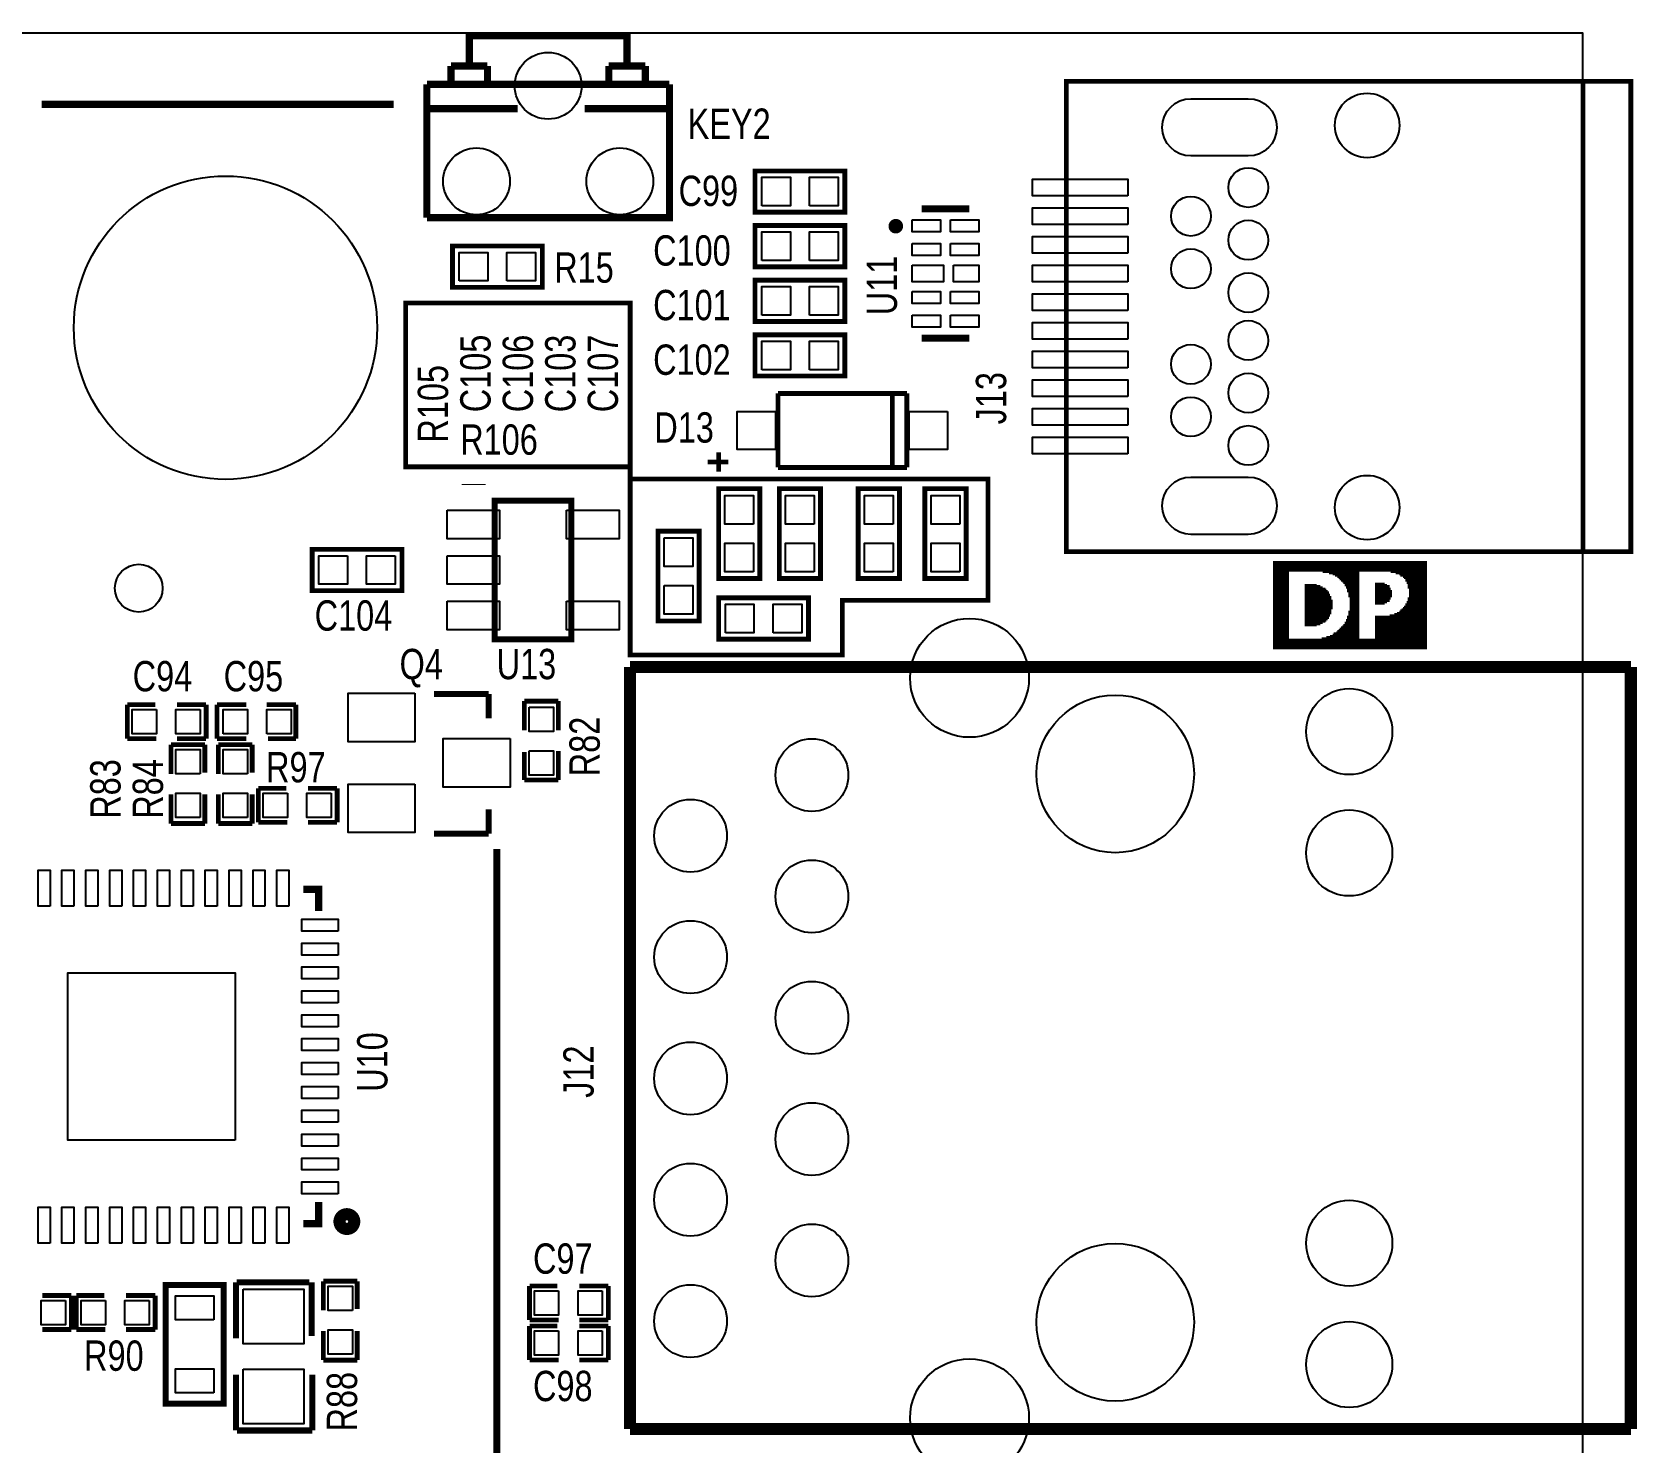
# Model space of a CAD drawing. Extents: x -92 to 135, y -31 to 116.
# Drawn here: x 101.59 to 135.19, y 50.3 to 79.83 of the extents above; entities that cross this region are included whole.
import ezdxf

# ---------------------------------------------------------------- set-up
doc = ezdxf.new("R2010")
doc.units = 0
for name, color, linetype in [('BG_OUTLINE', 2, 'CONTINUOUS'), ('BG_SILKSCREEN_TOP', 1, 'CONTINUOUS'), ('MA_PEN3', 4, 'CONTINUOUS'), ('PG_SILKSCREEN_TOP', 5, 'CONTINUOUS'), ('PIN_TOP', 6, 'CONTINUOUS'), ('RD_SILKSCREEN_TOP', 7, 'CONTINUOUS')]:
    doc.layers.add(name, color=color, linetype=linetype)

msp = doc.modelspace()

# ---------------------------------------------------------------- linework, layer by layer
at = {"layer": 'BG_OUTLINE'}
msp.add_lwpolyline([(-91.76385, 79.8195), (98.226118, 79.8195), (130.236214, 79.8195), (134.049262, 79.8195), (134.049262, 22.216872), (128.969262, 22.216872), (128.969262, 12.770612), (134.049262, 12.770612), (134.049262, -18.579592), (130.236214, -18.579592), (98.226118, -18.579592), (49.035208, -18.579592, 1), (49.035208, -23.375874), (52.997608, -23.375874), (52.997608, -25.96007), (51.600608, -28.379674), (40.667686, -28.379674), (40.297608, -28.009596), (40.297608, -18.535396), (37.554408, -18.535396), (37.554408, -30.822138), (37.046154, -31.330392), (-33.161986, -31.330392)], format="xyb", dxfattribs=at)
at = {"layer": 'BG_SILKSCREEN_TOP', "const_width": 0.1016}
for points in [[(110.173262, 74.159872), (114.110262, 74.159872), (114.110262, 70.730872), (109.411262, 70.730872), (109.411262, 74.159872), (110.300262, 74.159872)], [(114.110262, 70.730872), (114.110262, 70.476872), (121.603262, 70.476872), (121.603262, 67.936872), (118.555262, 67.936872), (118.555262, 66.793872), (114.110262, 66.793872), (114.110262, 70.476872)]]:
    msp.add_lwpolyline(points, dxfattribs=at)
at = {"layer": 'MA_PEN3', "const_width": 0.0254}
for points in [[(127.572262, 68.749672), (130.798062, 68.749672)], [(127.572262, 68.724272), (130.798062, 68.724272)], [(127.572262, 68.698872), (130.798062, 68.698872)], [(127.572262, 68.673472), (130.798062, 68.673472)], [(127.572262, 68.648072), (130.798062, 68.648072)], [(127.572262, 68.622672), (130.798062, 68.622672)], [(127.572262, 68.597272), (130.798062, 68.597272)], [(127.572262, 68.571872), (130.798062, 68.571872)], [(127.572262, 68.546472), (130.798062, 68.546472)], [(127.572262, 68.521072), (127.902462, 68.521072)], [(127.572262, 68.495672), (127.902462, 68.495672)], [(127.572262, 68.470272), (127.902462, 68.470272)], [(127.572262, 68.444872), (127.902462, 68.444872)], [(127.572262, 68.419472), (127.902462, 68.419472)], [(127.572262, 68.394072), (127.902462, 68.394072)], [(127.572262, 68.368672), (127.902462, 68.368672)], [(127.572262, 68.343272), (127.902462, 68.343272)], [(127.572262, 68.317872), (127.902462, 68.317872)], [(127.572262, 68.292472), (127.902462, 68.292472)], [(127.572262, 68.267072), (127.902462, 68.267072)], [(127.572262, 68.241672), (127.902462, 68.241672)], [(127.572262, 68.216272), (127.902462, 68.216272)], [(128.232662, 68.267072), (128.486662, 68.267072)], [(128.232662, 68.241672), (128.562862, 68.241672)], [(128.232662, 68.216272), (128.613662, 68.216272)], [(128.613662, 68.521072), (129.375662, 68.521072)], [(128.740662, 68.495672), (129.375662, 68.495672)], [(128.816862, 68.470272), (129.375662, 68.470272)], [(128.867662, 68.444872), (129.375662, 68.444872)], [(128.918462, 68.419472), (129.375662, 68.419472)], [(128.943862, 68.394072), (129.375662, 68.394072)], [(128.969262, 68.368672), (129.375662, 68.368672)], [(128.994662, 68.343272), (129.375662, 68.343272)], [(129.020062, 68.317872), (129.375662, 68.317872)], [(129.045462, 68.292472), (129.375662, 68.292472)], [(129.070862, 68.267072), (129.375662, 68.267072)], [(129.070862, 68.241672), (129.375662, 68.241672)], [(129.096262, 68.216272), (129.375662, 68.216272)], [(129.705862, 68.292472), (129.909062, 68.292472)], [(129.705862, 68.267072), (129.959862, 68.267072)], [(129.705862, 68.241672), (130.010662, 68.241672)], [(129.705862, 68.216272), (130.010662, 68.216272)], [(130.036062, 68.521072), (130.798062, 68.521072)], [(130.137662, 68.495672), (130.798062, 68.495672)], [(130.213862, 68.470272), (130.798062, 68.470272)], [(130.239262, 68.444872), (130.798062, 68.444872)], [(130.290062, 68.419472), (130.798062, 68.419472)], [(130.315462, 68.394072), (130.798062, 68.394072)], [(130.340862, 68.368672), (130.798062, 68.368672)], [(130.340862, 68.343272), (130.798062, 68.343272)], [(130.366262, 68.317872), (130.798062, 68.317872)], [(130.366262, 68.292472), (130.798062, 68.292472)], [(130.391662, 68.267072), (130.798062, 68.267072)], [(130.391662, 68.241672), (130.798062, 68.241672)], [(130.391662, 68.216272), (130.798062, 68.216272)], [(127.572262, 68.190872), (127.902462, 68.190872)], [(127.572262, 68.165472), (127.902462, 68.165472)], [(127.572262, 68.140072), (127.902462, 68.140072)], [(127.572262, 68.114672), (127.902462, 68.114672)], [(127.572262, 68.089272), (127.902462, 68.089272)], [(127.572262, 68.063872), (127.902462, 68.063872)], [(127.572262, 68.038472), (127.902462, 68.038472)], [(127.572262, 68.013072), (127.902462, 68.013072)], [(127.572262, 67.987672), (127.902462, 67.987672)], [(127.572262, 67.962272), (127.902462, 67.962272)], [(127.572262, 67.936872), (127.902462, 67.936872)], [(127.572262, 67.911472), (127.902462, 67.911472)], [(127.572262, 67.886072), (127.902462, 67.886072)], [(127.572262, 67.860672), (127.902462, 67.860672)], [(128.232662, 68.190872), (128.664462, 68.190872)], [(128.232662, 68.165472), (128.689862, 68.165472)], [(128.232662, 68.140072), (128.715262, 68.140072)], [(128.232662, 68.114672), (128.740662, 68.114672)], [(128.232662, 68.089272), (128.740662, 68.089272)], [(128.232662, 68.063872), (128.766062, 68.063872)], [(128.232662, 68.038472), (128.766062, 68.038472)], [(128.232662, 68.013072), (128.791462, 68.013072)], [(128.232662, 67.987672), (128.791462, 67.987672)], [(128.232662, 67.962272), (128.791462, 67.962272)], [(128.232662, 67.936872), (128.816862, 67.936872)], [(128.232662, 67.911472), (128.816862, 67.911472)], [(128.232662, 67.886072), (128.816862, 67.886072)], [(128.232662, 67.860672), (128.816862, 67.860672)], [(129.096262, 68.190872), (129.375662, 68.190872)], [(129.121662, 68.165472), (129.375662, 68.165472)], [(129.121662, 68.140072), (129.375662, 68.140072)], [(129.121662, 68.114672), (129.375662, 68.114672)], [(129.147062, 68.089272), (129.375662, 68.089272)], [(129.147062, 68.063872), (129.375662, 68.063872)], [(129.147062, 68.038472), (129.375662, 68.038472)], [(129.147062, 68.013072), (129.375662, 68.013072)], [(129.172462, 67.987672), (129.375662, 67.987672)], [(129.172462, 67.962272), (129.375662, 67.962272)], [(129.172462, 67.936872), (129.375662, 67.936872)], [(129.172462, 67.911472), (129.375662, 67.911472)], [(129.172462, 67.886072), (129.375662, 67.886072)], [(129.172462, 67.860672), (129.375662, 67.860672)], [(129.705862, 68.190872), (130.036062, 68.190872)], [(129.705862, 68.165472), (130.036062, 68.165472)], [(129.705862, 68.140072), (130.061462, 68.140072)], [(129.705862, 68.114672), (130.061462, 68.114672)], [(129.705862, 68.089272), (130.061462, 68.089272)], [(129.705862, 68.063872), (130.061462, 68.063872)], [(129.705862, 68.038472), (130.061462, 68.038472)], [(129.705862, 68.013072), (130.061462, 68.013072)], [(129.705862, 67.987672), (130.036062, 67.987672)], [(129.705862, 67.962272), (130.036062, 67.962272)], [(129.705862, 67.936872), (130.010662, 67.936872)], [(129.705862, 67.911472), (130.010662, 67.911472)], [(129.705862, 67.886072), (129.959862, 67.886072)], [(129.705862, 67.860672), (129.909062, 67.860672)], [(130.340862, 67.860672), (130.798062, 67.860672)], [(130.366262, 67.911472), (130.798062, 67.911472)], [(130.366262, 67.886072), (130.798062, 67.886072)], [(130.391662, 68.190872), (130.798062, 68.190872)], [(130.391662, 67.987672), (130.798062, 67.987672)], [(130.391662, 67.962272), (130.798062, 67.962272)], [(130.391662, 67.936872), (130.798062, 67.936872)], [(130.417062, 68.165472), (130.798062, 68.165472)], [(130.417062, 68.140072), (130.798062, 68.140072)], [(130.417062, 68.114672), (130.798062, 68.114672)], [(130.417062, 68.089272), (130.798062, 68.089272)], [(130.417062, 68.063872), (130.798062, 68.063872)], [(130.417062, 68.038472), (130.798062, 68.038472)], [(130.417062, 68.013072), (130.798062, 68.013072)], [(127.572262, 67.835272), (127.902462, 67.835272)], [(127.572262, 67.809872), (127.902462, 67.809872)], [(127.572262, 67.784472), (127.902462, 67.784472)], [(127.572262, 67.759072), (127.902462, 67.759072)], [(127.572262, 67.733672), (127.902462, 67.733672)], [(127.572262, 67.708272), (127.902462, 67.708272)], [(127.572262, 67.682872), (127.902462, 67.682872)], [(127.572262, 67.657472), (127.902462, 67.657472)], [(127.572262, 67.632072), (127.902462, 67.632072)], [(127.572262, 67.606672), (127.902462, 67.606672)], [(127.572262, 67.581272), (127.902462, 67.581272)], [(127.572262, 67.555872), (127.902462, 67.555872)], [(127.572262, 67.530472), (127.902462, 67.530472)], [(128.232662, 67.835272), (128.816862, 67.835272)], [(128.232662, 67.809872), (128.816862, 67.809872)], [(128.232662, 67.784472), (128.816862, 67.784472)], [(128.232662, 67.759072), (128.816862, 67.759072)], [(128.232662, 67.733672), (128.791462, 67.733672)], [(128.232662, 67.708272), (128.791462, 67.708272)], [(128.232662, 67.682872), (128.791462, 67.682872)], [(128.232662, 67.657472), (128.791462, 67.657472)], [(128.232662, 67.632072), (128.766062, 67.632072)], [(128.232662, 67.606672), (128.766062, 67.606672)], [(128.232662, 67.581272), (128.740662, 67.581272)], [(128.232662, 67.555872), (128.740662, 67.555872)], [(128.232662, 67.530472), (128.715262, 67.530472)], [(129.096262, 67.530472), (129.375662, 67.530472)], [(129.121662, 67.606672), (129.375662, 67.606672)], [(129.121662, 67.581272), (129.375662, 67.581272)], [(129.121662, 67.555872), (129.375662, 67.555872)], [(129.147062, 67.708272), (129.375662, 67.708272)], [(129.147062, 67.682872), (129.375662, 67.682872)], [(129.147062, 67.657472), (129.375662, 67.657472)], [(129.147062, 67.632072), (129.375662, 67.632072)], [(129.172462, 67.835272), (129.375662, 67.835272)], [(129.172462, 67.809872), (129.375662, 67.809872)], [(129.172462, 67.784472), (129.375662, 67.784472)], [(129.172462, 67.759072), (129.375662, 67.759072)], [(129.172462, 67.733672), (129.375662, 67.733672)], [(129.705862, 67.606672), (130.798062, 67.606672)], [(129.705862, 67.581272), (130.798062, 67.581272)], [(129.705862, 67.555872), (130.798062, 67.555872)], [(129.705862, 67.530472), (130.798062, 67.530472)], [(130.010662, 67.632072), (130.798062, 67.632072)], [(130.112262, 67.657472), (130.798062, 67.657472)], [(130.163062, 67.682872), (130.798062, 67.682872)], [(130.213862, 67.708272), (130.798062, 67.708272)], [(130.239262, 67.733672), (130.798062, 67.733672)], [(130.264662, 67.759072), (130.798062, 67.759072)], [(130.290062, 67.784472), (130.798062, 67.784472)], [(130.315462, 67.809872), (130.798062, 67.809872)], [(130.340862, 67.835272), (130.798062, 67.835272)], [(127.572262, 67.505072), (127.902462, 67.505072)], [(127.572262, 67.479672), (127.902462, 67.479672)], [(127.572262, 67.454272), (127.902462, 67.454272)], [(127.572262, 67.428872), (127.902462, 67.428872)], [(127.572262, 67.403472), (127.902462, 67.403472)], [(127.572262, 67.378072), (127.902462, 67.378072)], [(127.572262, 67.352672), (127.902462, 67.352672)], [(127.572262, 67.327272), (127.902462, 67.327272)], [(127.572262, 67.301872), (127.902462, 67.301872)], [(127.572262, 67.276472), (127.902462, 67.276472)], [(127.572262, 67.251072), (127.902462, 67.251072)], [(127.572262, 67.225672), (127.902462, 67.225672)], [(127.572262, 67.200272), (127.902462, 67.200272)], [(128.232662, 67.505072), (128.689862, 67.505072)], [(128.232662, 67.479672), (128.664462, 67.479672)], [(128.232662, 67.454272), (128.613662, 67.454272)], [(128.232662, 67.428872), (128.562862, 67.428872)], [(128.232662, 67.403472), (128.486662, 67.403472)], [(128.766062, 67.200272), (129.375662, 67.200272)], [(128.816862, 67.225672), (129.375662, 67.225672)], [(128.842262, 67.251072), (129.375662, 67.251072)], [(128.893062, 67.276472), (129.375662, 67.276472)], [(128.918462, 67.301872), (129.375662, 67.301872)], [(128.943862, 67.327272), (129.375662, 67.327272)], [(128.969262, 67.352672), (129.375662, 67.352672)], [(128.994662, 67.378072), (129.375662, 67.378072)], [(129.020062, 67.403472), (129.375662, 67.403472)], [(129.045462, 67.428872), (129.375662, 67.428872)], [(129.070862, 67.479672), (129.375662, 67.479672)], [(129.070862, 67.454272), (129.375662, 67.454272)], [(129.096262, 67.505072), (129.375662, 67.505072)], [(129.705862, 67.505072), (130.798062, 67.505072)], [(129.705862, 67.479672), (130.798062, 67.479672)], [(129.705862, 67.454272), (130.798062, 67.454272)], [(129.705862, 67.428872), (130.798062, 67.428872)], [(129.705862, 67.403472), (130.798062, 67.403472)], [(129.705862, 67.378072), (130.798062, 67.378072)], [(129.705862, 67.352672), (130.798062, 67.352672)], [(129.705862, 67.327272), (130.798062, 67.327272)], [(129.705862, 67.301872), (130.798062, 67.301872)], [(129.705862, 67.276472), (130.798062, 67.276472)], [(129.705862, 67.251072), (130.798062, 67.251072)], [(129.705862, 67.225672), (130.798062, 67.225672)], [(129.705862, 67.200272), (130.798062, 67.200272)], [(127.572262, 67.174872), (127.902462, 67.174872)], [(127.572262, 67.149472), (127.902462, 67.149472)], [(127.572262, 67.124072), (130.798062, 67.124072)], [(127.572262, 67.098672), (130.798062, 67.098672)], [(127.572262, 67.073272), (130.798062, 67.073272)], [(127.572262, 67.047872), (130.798062, 67.047872)], [(127.572262, 67.022472), (130.798062, 67.022472)], [(127.572262, 66.997072), (130.798062, 66.997072)], [(127.572262, 66.971672), (130.798062, 66.971672)], [(127.572262, 66.946272), (130.798062, 66.946272)], [(127.572262, 66.920872), (130.798062, 66.920872)], [(128.588262, 67.149472), (129.375662, 67.149472)], [(128.689862, 67.174872), (129.375662, 67.174872)], [(129.705862, 67.174872), (130.798062, 67.174872)], [(129.705862, 67.149472), (130.798062, 67.149472)]]:
    msp.add_lwpolyline(points, dxfattribs=at)
at = {"layer": 'PG_SILKSCREEN_TOP'}
for points, const_width in [([(110.744, 79.121), (110.744, 79.756), (114.046, 79.756), (114.046, 79.121)], 0.1524), ([(110.363, 78.74), (110.363, 79.121)], 0.1524), ([(111.125, 79.121), (110.363, 79.121)], 0.1524), ([(111.125, 78.74), (111.125, 79.121)], 0.1524), ([(113.665, 78.74), (113.665, 79.121)], 0.1524), ([(114.427, 79.121), (113.665, 79.121)], 0.1524), ([(114.427, 78.74), (114.427, 79.121)], 0.1524), ([(109.855, 75.946), (114.935, 75.946), (114.935, 78.74)], 0.1524), ([(109.855, 78.74), (114.935, 78.74)], 0.1524), ([(109.855, 78.74), (109.855, 75.946)], 0.1524), ([(134.062216, 68.95338), (134.062216, 78.8035)], 0.100076), ([(101.791262, 78.32217), (109.157262, 78.32217)], 0.1524), ([(109.855, 78.232), (111.76, 78.232)], 0.1524), ([(114.935, 78.232), (113.157, 78.232)], 0.1524), ([(120.214136, 76.131928), (121.214388, 76.131928)], 0.1524), ([(121.214388, 73.424796), (120.214136, 73.424796)], 0.1524), ([(117.205252, 70.717918), (117.205252, 72.267826)], 0.100076), ([(117.205252, 72.267826), (119.905272, 72.267826)], 0.100076), ([(119.600472, 72.267826), (119.600472, 70.717918)], 0.100076), ([(119.905272, 72.267826), (119.905272, 70.717918)], 0.100076), ([(115.964462, 70.629272), (115.964462, 71.035672)], 0.100076), ([(110.833662, 70.375272), (110.833662, 70.349872)], 0.500126), ([(116.167662, 70.832472), (115.735862, 70.832472)], 0.100076), ([(119.905272, 70.717918), (117.205252, 70.717918)], 0.100076), ([(135.062214, 66.539364), (114.107214, 66.539364)], 0.254), ([(114.107214, 66.539364), (114.107214, 50.588164)], 0.254), ([(135.062214, 50.588164), (135.062214, 66.539364)], 0.254), ([(111.150146, 65.97396), (110.007146, 65.97396)], 0.127), ([(111.150146, 65.46596), (111.150146, 65.97396)], 0.127), ([(111.896652, 65.826132), (111.896652, 65.216532)], 0.1016), ([(112.607852, 65.826132), (111.896652, 65.826132)], 0.1016), ([(112.607852, 65.826132), (112.607852, 65.216532)], 0.1016), ([(103.583232, 65.041272), (103.583232, 65.752472)], 0.1016), ([(103.583232, 65.752472), (104.167432, 65.752472)], 0.1016), ([(105.234232, 65.752472), (104.624632, 65.752472)], 0.1016), ([(105.234232, 65.041272), (105.234232, 65.752472)], 0.1016), ([(105.462832, 65.752472), (106.072432, 65.752472)], 0.1016), ([(105.462832, 65.752472), (105.462832, 65.041272)], 0.1016), ([(106.504232, 65.752472), (107.113832, 65.752472)], 0.1016), ([(107.113832, 65.752472), (107.113832, 65.041272)], 0.1016), ([(104.192832, 65.041272), (103.583232, 65.041272)], 0.1016), ([(104.497632, 64.304672), (104.497632, 64.914272)], 0.1016), ([(104.497632, 64.914272), (105.208832, 64.914272)], 0.1016), ([(105.234232, 65.041272), (104.624632, 65.041272)], 0.1016), ([(105.208832, 64.914272), (105.208832, 64.330072)], 0.1016), ([(105.462832, 65.041272), (106.072432, 65.041272)], 0.1016), ([(105.488232, 64.304672), (105.488232, 64.914272)], 0.1016), ([(105.488232, 64.914272), (106.199432, 64.914272)], 0.1016), ([(106.199432, 64.914272), (106.199432, 64.330072)], 0.1016), ([(107.113832, 65.041272), (106.529632, 65.041272)], 0.1016), ([(111.896652, 64.175132), (111.896652, 64.759332)], 0.1016), ([(112.607852, 64.784732), (112.607852, 64.175132)], 0.1016), ([(112.607852, 64.175132), (111.896652, 64.175132)], 0.1016), ([(104.497632, 63.263272), (104.497632, 63.872872)], 0.1016), ([(105.208832, 63.263272), (105.208832, 63.872872)], 0.1016), ([(105.488232, 63.263272), (105.488232, 63.872872)], 0.1016), ([(106.199432, 63.263272), (106.199432, 63.872872)], 0.1016), ([(106.326432, 63.288672), (106.326432, 63.999872)], 0.1016), ([(106.326432, 63.999872), (106.910632, 63.999872)], 0.1016), ([(107.977432, 63.999872), (107.367832, 63.999872)], 0.1016), ([(107.977432, 63.288672), (107.977432, 63.999872)], 0.1016), ([(111.150146, 63.56096), (111.150146, 63.05296)], 0.127), ([(104.497632, 63.263272), (105.208832, 63.263272)], 0.1016), ([(105.488232, 63.263272), (106.199432, 63.263272)], 0.1016), ([(106.936032, 63.288672), (106.326432, 63.288672)], 0.1016), ([(107.977432, 63.288672), (107.367832, 63.288672)], 0.1016), ([(111.150146, 63.05296), (110.007146, 63.05296)], 0.127), ([(111.320072, 62.729872), (111.320072, 45.584872)], 0.1524), ([(107.266232, 61.886592), (107.591352, 61.886592), (107.591352, 61.434472)], 0.1524), ([(107.591352, 55.338472), (107.591352, 54.886352), (107.266232, 54.886352)], 0.1524), ([(102.414832, 53.382672), (101.805232, 53.382672)], 0.1016), ([(102.414832, 52.671472), (102.414832, 53.382672)], 0.1016), ([(102.516432, 52.671472), (102.516432, 53.382672)], 0.1016), ([(102.516432, 53.382672), (103.100632, 53.382672)], 0.1016), ([(104.167432, 53.382672), (103.557832, 53.382672)], 0.1016), ([(104.167432, 52.671472), (104.167432, 53.382672)], 0.1016), ([(105.857802, 53.6575), (105.857802, 52.4891)], 0.127), ([(107.394502, 53.6575), (105.870502, 53.6575)], 0.127), ([(107.445302, 52.5399), (107.445302, 53.6575)], 0.127), ([(107.686602, 53.0733), (107.686602, 53.6829)], 0.1016), ([(107.686602, 53.6829), (108.397802, 53.6829)], 0.1016), ([(108.397802, 53.6829), (108.397802, 53.0987)], 0.1016), ([(112.00511, 52.871624), (112.00511, 53.582824)], 0.1016), ([(112.00511, 53.582824), (112.58931, 53.582824)], 0.1016), ([(113.65611, 53.582824), (113.04651, 53.582824)], 0.1016), ([(113.65611, 52.871624), (113.65611, 53.582824)], 0.1016), ([(112.61471, 52.871624), (112.00511, 52.871624)], 0.1016), ([(112.00511, 52.033424), (112.00511, 52.744624)], 0.1016), ([(112.00511, 52.744624), (112.58931, 52.744624)], 0.1016), ([(113.65611, 52.871624), (113.04651, 52.871624)], 0.1016), ([(113.65611, 52.744624), (113.04651, 52.744624)], 0.1016), ([(113.65611, 52.033424), (113.65611, 52.744624)], 0.1016), ([(102.414832, 52.671472), (101.805232, 52.671472)], 0.1016), ([(103.126032, 52.671472), (102.516432, 52.671472)], 0.1016), ([(104.167432, 52.671472), (103.557832, 52.671472)], 0.1016), ([(107.686602, 52.0319), (107.686602, 52.6415)], 0.1016), ([(108.397802, 52.0319), (108.397802, 52.6415)], 0.1016), ([(107.686602, 52.0319), (108.397802, 52.0319)], 0.1016), ([(112.61471, 52.033424), (112.00511, 52.033424)], 0.1016), ([(113.65611, 52.033424), (113.04651, 52.033424)], 0.1016), ([(105.857802, 50.5587), (105.857802, 51.7271)], 0.127), ([(107.458002, 51.7271), (107.458002, 50.5587)], 0.127), ([(107.458002, 50.5587), (105.883202, 50.5587)], 0.127), ([(114.107214, 50.588164), (135.062214, 50.588164)], 0.254)]:
    msp.add_lwpolyline(points, dxfattribs=dict(at, const_width=const_width))
for points, const_width in [([(123.242324, 68.95338), (123.242324, 78.8035), (135.062214, 78.8035), (135.062214, 68.95338)], 0.100076), ([(116.726462, 76.924662), (118.606062, 76.924662), (118.606062, 76.061062), (116.726462, 76.061062)], 0.1016), ([(116.726462, 75.781662), (118.606062, 75.781662), (118.606062, 74.918062), (116.726462, 74.918062)], 0.1016), ([(110.39221, 75.353672), (112.27181, 75.353672), (112.27181, 74.490072), (110.39221, 74.490072)], 0.1016), ([(116.726462, 74.638662), (118.606062, 74.638662), (118.606062, 73.775062), (116.726462, 73.775062)], 0.1016), ([(116.726462, 73.495662), (118.606062, 73.495662), (118.606062, 72.632062), (116.726462, 72.632062)], 0.1016), ([(115.964462, 68.394072), (115.964462, 70.273672), (116.828062, 70.273672), (116.828062, 68.394072)], 0.1016), ([(117.234462, 68.394072), (117.234462, 70.273672), (118.098062, 70.273672), (118.098062, 68.394072)], 0.1016), ([(118.885462, 68.394072), (118.885462, 70.273672), (119.749062, 70.273672), (119.749062, 68.394072)], 0.1016), ([(120.282462, 68.394072), (120.282462, 70.273672), (121.146062, 70.273672), (121.146062, 68.394072)], 0.1016), ([(112.878362, 70.021958), (112.878362, 67.121786), (111.278162, 67.121786), (111.278162, 70.021958)], 0.124968), ([(115.558062, 69.384672), (115.558062, 67.505072), (114.694462, 67.505072), (114.694462, 69.384672)], 0.1016), ([(109.335062, 68.140072), (107.455462, 68.140072), (107.455462, 69.003672), (109.335062, 69.003672)], 0.1016), ([(115.964462, 67.987672), (117.844062, 67.987672), (117.844062, 67.124072), (115.964462, 67.124072)], 0.1016), ([(104.384602, 53.6067), (104.384602, 51.1175), (105.603802, 51.1175), (105.603802, 53.6067)], 0.127)]:
    msp.add_lwpolyline(points, close=True, dxfattribs=dict(at, const_width=const_width))
for points, const_width in [([(119.749062, 75.768962, 1), (119.596662, 75.768962, 1)], 0.1524), ([(108.335064, 54.932072, 1), (108.0262, 54.932072, 1)], 0.254)]:
    msp.add_lwpolyline(points, format="xyb", close=True, dxfattribs=dict(at, const_width=const_width))
at = {"layer": 'PIN_TOP'}
for points in [[(125.852301, 78.438502), (127.052451, 78.438502, -1), (127.052451, 77.238606), (125.852301, 77.238606, -1)], [(125.852301, 70.518274), (127.052451, 70.518274, -1), (127.052451, 69.318378), (125.852301, 69.318378, -1)]]:
    msp.add_lwpolyline(points, format="xyb", close=True, dxfattribs=at)
for points in [[(116.866416, 76.192888), (116.866416, 76.792836), (117.466364, 76.792836), (117.466364, 76.192888)], [(117.86616, 76.192888), (117.86616, 76.792836), (118.466108, 76.792836), (118.466108, 76.192888)], [(124.53239, 76.403454), (122.532394, 76.403454), (122.532394, 76.753466), (124.53239, 76.753466)], [(124.53239, 75.803506), (122.532394, 75.803506), (122.532394, 76.153518), (124.53239, 76.153518)], [(116.866416, 75.049888), (116.866416, 75.649836), (117.466364, 75.649836), (117.466364, 75.049888)], [(117.86616, 75.049888), (117.86616, 75.649836), (118.466108, 75.649836), (118.466108, 75.049888)], [(120.014111, 75.903328), (120.612281, 75.903328), (120.612281, 75.653392), (120.014111, 75.653392)], [(120.816243, 75.903328), (121.414413, 75.903328), (121.414413, 75.653392), (120.816243, 75.653392)], [(120.014111, 75.403456), (120.612281, 75.403456), (120.612281, 75.15352), (120.014111, 75.15352)], [(120.816243, 75.403456), (121.414413, 75.403456), (121.414413, 75.15352), (120.816243, 75.15352)], [(124.53239, 75.203558), (122.532394, 75.203558), (122.532394, 75.55357), (124.53239, 75.55357)], [(110.532164, 74.621898), (110.532164, 75.221846), (111.132112, 75.221846), (111.132112, 74.621898)], [(111.531908, 74.621898), (111.531908, 75.221846), (112.131856, 75.221846), (112.131856, 74.621898)], [(120.014238, 74.95032), (120.675146, 74.95032), (120.675146, 74.606404), (120.014238, 74.606404)], [(120.878346, 74.95032), (121.414286, 74.95032), (121.414286, 74.606404), (120.878346, 74.606404)], [(124.53239, 74.603356), (122.532394, 74.603356), (122.532394, 74.953368), (124.53239, 74.953368)], [(116.866416, 73.906888), (116.866416, 74.506836), (117.466364, 74.506836), (117.466364, 73.906888)], [(117.86616, 73.906888), (117.86616, 74.506836), (118.466108, 74.506836), (118.466108, 73.906888)], [(120.014111, 74.403204), (120.612281, 74.403204), (120.612281, 74.153268), (120.014111, 74.153268)], [(120.816243, 74.403204), (121.414413, 74.403204), (121.414413, 74.153268), (120.816243, 74.153268)], [(124.53239, 74.003408), (122.532394, 74.003408), (122.532394, 74.35342), (124.53239, 74.35342)], [(120.014111, 73.903332), (120.612281, 73.903332), (120.612281, 73.653396), (120.014111, 73.653396)], [(120.816243, 73.903332), (121.414413, 73.903332), (121.414413, 73.653396), (120.816243, 73.653396)], [(124.53239, 73.40346), (122.532394, 73.40346), (122.532394, 73.753472), (124.53239, 73.753472)], [(116.866416, 72.763888), (116.866416, 73.363836), (117.466364, 73.363836), (117.466364, 72.763888)], [(117.86616, 72.763888), (117.86616, 73.363836), (118.466108, 73.363836), (118.466108, 72.763888)], [(124.53239, 72.803512), (122.532394, 72.803512), (122.532394, 73.153524), (124.53239, 73.153524)], [(124.53239, 72.20331), (122.532394, 72.20331), (122.532394, 72.553322), (124.53239, 72.553322)], [(124.53239, 71.603362), (122.532394, 71.603362), (122.532394, 71.953374), (124.53239, 71.953374)], [(117.155214, 71.892922), (117.155214, 71.092822), (116.355114, 71.092822), (116.355114, 71.892922)], [(120.75541, 71.892922), (120.75541, 71.092822), (119.95531, 71.092822), (119.95531, 71.892922)], [(124.53239, 71.003414), (122.532394, 71.003414), (122.532394, 71.353426), (124.53239, 71.353426)], [(116.696236, 69.53377), (116.096288, 69.53377), (116.096288, 70.133718), (116.696236, 70.133718)], [(117.966236, 69.53377), (117.366288, 69.53377), (117.366288, 70.133718), (117.966236, 70.133718)], [(119.617236, 69.53377), (119.017288, 69.53377), (119.017288, 70.133718), (119.617236, 70.133718)], [(121.014236, 69.53377), (120.414288, 69.53377), (120.414288, 70.133718), (121.014236, 70.133718)], [(110.278291, 69.821806), (111.378365, 69.821806), (111.378365, 69.221858), (110.278291, 69.221858)], [(112.778159, 69.821806), (113.878233, 69.821806), (113.878233, 69.221858), (112.778159, 69.221858)], [(114.826288, 69.244718), (115.426236, 69.244718), (115.426236, 68.64477), (114.826288, 68.64477)], [(116.696236, 68.534026), (116.096288, 68.534026), (116.096288, 69.133974), (116.696236, 69.133974)], [(117.966236, 68.534026), (117.366288, 68.534026), (117.366288, 69.133974), (117.966236, 69.133974)], [(119.617236, 68.534026), (119.017288, 68.534026), (119.017288, 69.133974), (119.617236, 69.133974)], [(121.014236, 68.534026), (120.414288, 68.534026), (120.414288, 69.133974), (121.014236, 69.133974)], [(108.195364, 68.871846), (108.195364, 68.271898), (107.595416, 68.271898), (107.595416, 68.871846)], [(109.195108, 68.871846), (109.195108, 68.271898), (108.59516, 68.271898), (108.59516, 68.871846)], [(110.278291, 68.871846), (111.378365, 68.871846), (111.378365, 68.271898), (110.278291, 68.271898)], [(114.826288, 68.244974), (115.426236, 68.244974), (115.426236, 67.645026), (114.826288, 67.645026)], [(110.278291, 67.921886), (111.378365, 67.921886), (111.378365, 67.321938), (110.278291, 67.321938)], [(112.778159, 67.921886), (113.878233, 67.921886), (113.878233, 67.321938), (112.778159, 67.321938)], [(116.104416, 67.255898), (116.104416, 67.855846), (116.704364, 67.855846), (116.704364, 67.255898)], [(117.10416, 67.255898), (117.10416, 67.855846), (117.704108, 67.855846), (117.704108, 67.255898)], [(109.605572, 65.991994), (109.605572, 64.975994), (108.208572, 64.975994), (108.208572, 65.991994)], [(104.192832, 65.650872), (104.192832, 65.142872), (103.684832, 65.142872), (103.684832, 65.650872)], [(105.107232, 65.650872), (105.107232, 65.142872), (104.599232, 65.142872), (104.599232, 65.650872)], [(105.589832, 65.142872), (105.589832, 65.650872), (106.097832, 65.650872), (106.097832, 65.142872)], [(106.504232, 65.142872), (106.504232, 65.650872), (107.012232, 65.650872), (107.012232, 65.142872)], [(111.998252, 65.699132), (112.506252, 65.699132), (112.506252, 65.191132), (111.998252, 65.191132)], [(111.596678, 65.042034), (111.596678, 64.026034), (110.199678, 64.026034), (110.199678, 65.042034)], [(105.107232, 64.304672), (104.599232, 64.304672), (104.599232, 64.812672), (105.107232, 64.812672)], [(106.097832, 64.304672), (105.589832, 64.304672), (105.589832, 64.812672), (106.097832, 64.812672)], [(111.998252, 64.784732), (112.506252, 64.784732), (112.506252, 64.276732), (111.998252, 64.276732)], [(105.107232, 63.390272), (104.599232, 63.390272), (104.599232, 63.898272), (105.107232, 63.898272)], [(106.097832, 63.390272), (105.589832, 63.390272), (105.589832, 63.898272), (106.097832, 63.898272)], [(106.936032, 63.898272), (106.936032, 63.390272), (106.428032, 63.390272), (106.428032, 63.898272)], [(107.850432, 63.898272), (107.850432, 63.390272), (107.342432, 63.390272), (107.342432, 63.898272)], [(109.605572, 64.09182), (109.605572, 63.07582), (108.208572, 63.07582), (108.208572, 64.09182)], [(101.966268, 61.53658), (101.716332, 61.53658), (101.716332, 62.290452), (101.966268, 62.290452)], [(102.46614, 61.53658), (102.216204, 61.53658), (102.216204, 62.290452), (102.46614, 62.290452)], [(102.966266, 61.53658), (102.71633, 61.53658), (102.71633, 62.290452), (102.966266, 62.290452)], [(103.466138, 61.53658), (103.216202, 61.53658), (103.216202, 62.290452), (103.466138, 62.290452)], [(103.966264, 61.53658), (103.716328, 61.53658), (103.716328, 62.290452), (103.966264, 62.290452)], [(104.466136, 61.53658), (104.2162, 61.53658), (104.2162, 62.290452), (104.466136, 62.290452)], [(104.966262, 61.53658), (104.716326, 61.53658), (104.716326, 62.290452), (104.966262, 62.290452)], [(105.466134, 61.53658), (105.216198, 61.53658), (105.216198, 62.290452), (105.466134, 62.290452)], [(105.96626, 61.53658), (105.716324, 61.53658), (105.716324, 62.290452), (105.96626, 62.290452)], [(106.466132, 61.53658), (106.216196, 61.53658), (106.216196, 62.290452), (106.466132, 62.290452)], [(106.966258, 61.53658), (106.716322, 61.53658), (106.716322, 62.290452), (106.966258, 62.290452)], [(107.995212, 61.011562), (107.24134, 61.011562), (107.24134, 61.261498), (107.995212, 61.261498)], [(107.995212, 60.511436), (107.24134, 60.511436), (107.24134, 60.761372), (107.995212, 60.761372)], [(107.995212, 60.011564), (107.24134, 60.011564), (107.24134, 60.2615), (107.995212, 60.2615)], [(105.841292, 56.636412), (102.341172, 56.636412), (102.341172, 60.136532), (105.841292, 60.136532)], [(107.995212, 59.511438), (107.24134, 59.511438), (107.24134, 59.761374), (107.995212, 59.761374)], [(107.995212, 59.011566), (107.24134, 59.011566), (107.24134, 59.261502), (107.995212, 59.261502)], [(107.995212, 58.51144), (107.24134, 58.51144), (107.24134, 58.761376), (107.995212, 58.761376)], [(107.995212, 58.011568), (107.24134, 58.011568), (107.24134, 58.261504), (107.995212, 58.261504)], [(107.995212, 57.511442), (107.24134, 57.511442), (107.24134, 57.761378), (107.995212, 57.761378)], [(107.995212, 57.01157), (107.24134, 57.01157), (107.24134, 57.261506), (107.995212, 57.261506)], [(107.995212, 56.511444), (107.24134, 56.511444), (107.24134, 56.76138), (107.995212, 56.76138)], [(107.995212, 56.011572), (107.24134, 56.011572), (107.24134, 56.261508), (107.995212, 56.261508)], [(107.995212, 55.511446), (107.24134, 55.511446), (107.24134, 55.761382), (107.995212, 55.761382)], [(101.966268, 54.482492), (101.716332, 54.482492), (101.716332, 55.236364), (101.966268, 55.236364)], [(102.46614, 54.482492), (102.216204, 54.482492), (102.216204, 55.236364), (102.46614, 55.236364)], [(102.966266, 54.482492), (102.71633, 54.482492), (102.71633, 55.236364), (102.966266, 55.236364)], [(103.466138, 54.482492), (103.216202, 54.482492), (103.216202, 55.236364), (103.466138, 55.236364)], [(103.966264, 54.482492), (103.716328, 54.482492), (103.716328, 55.236364), (103.966264, 55.236364)], [(104.466136, 54.482492), (104.2162, 54.482492), (104.2162, 55.236364), (104.466136, 55.236364)], [(104.966262, 54.482492), (104.716326, 54.482492), (104.716326, 55.236364), (104.966262, 55.236364)], [(105.466134, 54.482492), (105.216198, 54.482492), (105.216198, 55.236364), (105.466134, 55.236364)], [(105.96626, 54.482492), (105.716324, 54.482492), (105.716324, 55.236364), (105.96626, 55.236364)], [(106.466132, 54.482492), (106.216196, 54.482492), (106.216196, 55.236364), (106.466132, 55.236364)], [(106.966258, 54.482492), (106.716322, 54.482492), (106.716322, 55.236364), (106.966258, 55.236364)], [(106.010202, 53.5178), (107.280202, 53.5178), (107.280202, 52.3748), (106.010202, 52.3748)], [(108.296202, 53.0733), (107.788202, 53.0733), (107.788202, 53.5813), (108.296202, 53.5813)], [(112.61471, 53.481224), (112.61471, 52.973224), (112.10671, 52.973224), (112.10671, 53.481224)], [(113.52911, 53.481224), (113.52911, 52.973224), (113.02111, 52.973224), (113.02111, 53.481224)], [(102.287832, 53.281072), (102.287832, 52.773072), (101.779832, 52.773072), (101.779832, 53.281072)], [(103.126032, 53.281072), (103.126032, 52.773072), (102.618032, 52.773072), (102.618032, 53.281072)], [(104.040432, 53.281072), (104.040432, 52.773072), (103.532432, 52.773072), (103.532432, 53.281072)], [(105.394252, 52.874037), (104.594152, 52.874037), (104.594152, 53.374163), (105.394252, 53.374163)], [(108.296202, 52.1589), (107.788202, 52.1589), (107.788202, 52.6669), (108.296202, 52.6669)], [(112.61471, 52.643024), (112.61471, 52.135024), (112.10671, 52.135024), (112.10671, 52.643024)], [(113.52911, 52.643024), (113.52911, 52.135024), (113.02111, 52.135024), (113.02111, 52.643024)], [(105.394252, 51.350037), (104.594152, 51.350037), (104.594152, 51.850163), (105.394252, 51.850163)], [(106.010202, 51.8414), (107.280202, 51.8414), (107.280202, 50.6984), (106.010202, 50.6984)]]:
    msp.add_lwpolyline(points, close=True, dxfattribs=at)
for centre, radius in [((112.395, 78.707996), 0.6985), ((129.542286, 77.878432), 0.675005), ((110.894876, 76.708), 0.6985), ((113.895124, 76.708), 0.6985), ((127.052324, 76.57846), 0.415036), ((105.640378, 73.64476), 3.175), ((125.852174, 75.978512), 0.415036), ((127.052324, 75.478386), 0.415036), ((125.852174, 74.878438), 0.415036), ((127.052324, 74.378566), 0.415036), ((127.052324, 73.378314), 0.415036), ((125.852174, 72.878442), 0.415036), ((127.052324, 72.278494), 0.415036), ((125.852174, 71.778368), 0.415036), ((127.052324, 71.17842), 0.415036), ((129.542286, 69.878448), 0.675005), ((103.823262, 68.190872), 0.499999), ((121.217182, 66.313812), 1.2446), ((124.267214, 64.30391), 1.649984), ((129.167128, 65.188846), 0.900049), ((117.917214, 64.278764), 0.762), ((115.377214, 63.008764), 0.762), ((129.167128, 62.648846), 0.900049), ((117.917214, 61.738764), 0.762), ((115.377214, 60.468764), 0.762), ((117.917214, 59.198764), 0.762), ((115.377214, 57.928764), 0.762), ((117.917214, 56.658764), 0.762), ((115.377214, 55.388764), 0.762), ((129.167128, 54.478936), 0.900049), ((117.917214, 54.118764), 0.762), ((124.267214, 52.823872), 1.649984), ((115.377214, 52.848764), 0.762), ((129.167128, 51.938936), 0.900049), ((121.217182, 50.81397), 1.2446)]:
    msp.add_circle(centre, radius, dxfattribs=at)

# ---------------------------------------------------------------- texts
at = {"layer": 'RD_SILKSCREEN_TOP', "width": 0.8}
for s, p in [('KEY2', (115.316, 77.597)), ('C99', (115.126262, 76.191872)), ('C100', (114.592862, 74.943462)), ('R15', (112.521746, 74.586084)), ('C101', (114.592862, 73.800462)), ('C102', (114.592862, 72.657462)), ('R106', (110.554262, 70.984872)), ('D13', (114.618262, 71.238872)), ('C104', (107.506262, 67.301872)), ('Q4', (109.284262, 66.285872)), ('U13', (111.316262, 66.285872)), ('C94', (103.696262, 66.031872)), ('C95', (105.601262, 66.031872)), ('R97', (106.490262, 64.126872)), ('C97', (112.078262, 53.839872)), ('R90', (102.680262, 51.807872)), ('C98', (112.078262, 51.172872))]:
    msp.add_text(s, height=0.635, dxfattribs=at).set_placement(p)
for s, p in [('U11', (119.698262, 73.905872)), ('C105', (111.189262, 71.873872)), ('C106', (112.078262, 71.873872)), ('C103', (112.967262, 71.873872)), ('C107', (113.856262, 71.873872)), ('R105', (110.300262, 71.238872)), ('J13', (121.984262, 71.619872)), ('R82', (113.475262, 64.253872)), ('R83', (103.442262, 63.364872)), ('R84', (104.331262, 63.364872)), ('U10', (109.030262, 57.649872)), ('J12', (113.348262, 57.522872)), ('R88', (108.395262, 50.537872))]:
    msp.add_text(s, height=0.635, rotation=90, dxfattribs=at).set_placement(p)

doc.saveas('drawing.dxf')
